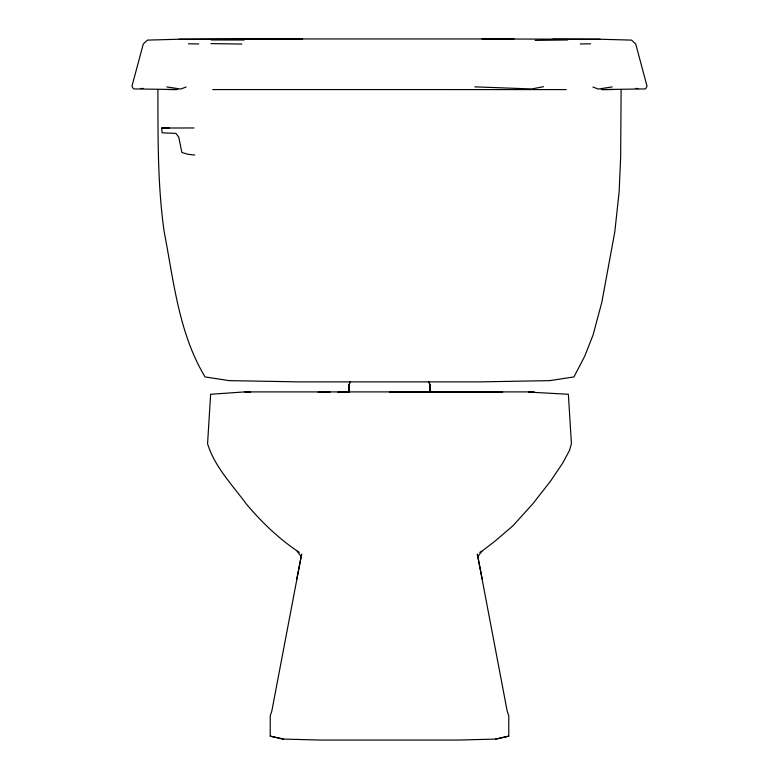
<?xml version="1.0" encoding="UTF-8"?>
<svg xmlns="http://www.w3.org/2000/svg" width="779" height="779" viewBox="0 0 779 779"><rect width="100%" height="100%" fill="white"/><g stroke="black" fill="none" stroke-linecap="round" stroke-linejoin="round"><path stroke-width="1.17" d="M296.731 579.255L301.677 554.064L271.783 711.227L270.225 715.862L270.225 736.136L282.728 739.057L320.023 740.05L458.977 740.05L496.272 739.057L508.775 736.136L508.775 715.862L507.217 711.227L477.323 554.064L482.269 579.255M348.895 392.207L348.914 385.128L350.044 381.807M430.057 392.012L430.086 385.128L428.956 381.807M621.116 89.673L620.659 156.842L619.13 191.819L614.797 231.879L601.816 302.32L593.072 334.98L584.698 356.256L573.938 376.919L549.857 380.629L480.127 381.876L298.688 381.876L229.143 380.629L205.062 376.919C178.703 333.081 173.727 281.053 164.203 231.879C157.446 184.769 158.059 137.133 157.884 89.673M350.287 381.778L348.914 385.128L348.943 392.012M477.868 556.527L481.841 551.259L494.918 541.22L512.903 525.815L532.748 503.877L550.471 481.218L562.594 463.242L569.478 450.486L571.426 443.709L568.368 394.271L528.415 392.071M479.747 552.389L481.841 551.259M186.064 87.034L180.709 89.049L166.774 86.917M495.61 739.057L508.775 736.136M543.538 86.693L531.726 88.942L474.849 86.859M612.226 86.917L598.291 89.049L592.936 87.034M534.384 391.905L244.606 391.905L210.632 394.271L207.574 443.709C214.605 466.767 232.23 484.84 246.252 503.877C261.656 522.31 279.252 539.049 299.253 552.389M140.911 88.533L143.287 88.407M514.004 38.95L265.999 38.95L178.868 39.242L147.445 40.109L143.297 43.965L131.953 86.196L133.482 88.913L176.638 89.546M602.488 89.566L645.518 88.913L647.047 86.196L635.703 43.965L631.555 40.109L600.132 39.242L482.026 38.969M580.267 43.965L590.531 43.799M194.75 155.04L188.401 154.359L181.877 152.499L178.771 137.172L175.957 133.413L162.1 132.81L161.672 128.029L169.423 127.912M318.144 392.236L330.082 392.071M535.183 40.381L567.725 39.963M337.891 392.226L348.797 392.1M302.593 38.979L178.868 39.242M194 127.96L161.672 128.029M502.659 392.071L389.5 392.071M566.294 89.585L212.716 89.575M601.281 89.556L613.355 89.546M552.798 39.193L600.132 39.242M211.275 39.963L244.158 40.011M168.167 89.527L177.797 89.536M210.973 43.614L241.821 44.052M188.469 43.799L198.733 43.965M244.606 391.905L250.585 392.071M635.713 88.407L638.089 88.533M270.225 736.136L283.39 739.057M297.159 551.259L301.132 556.527M428.713 381.778L430.086 385.128L430.105 392.207"/></g></svg>
